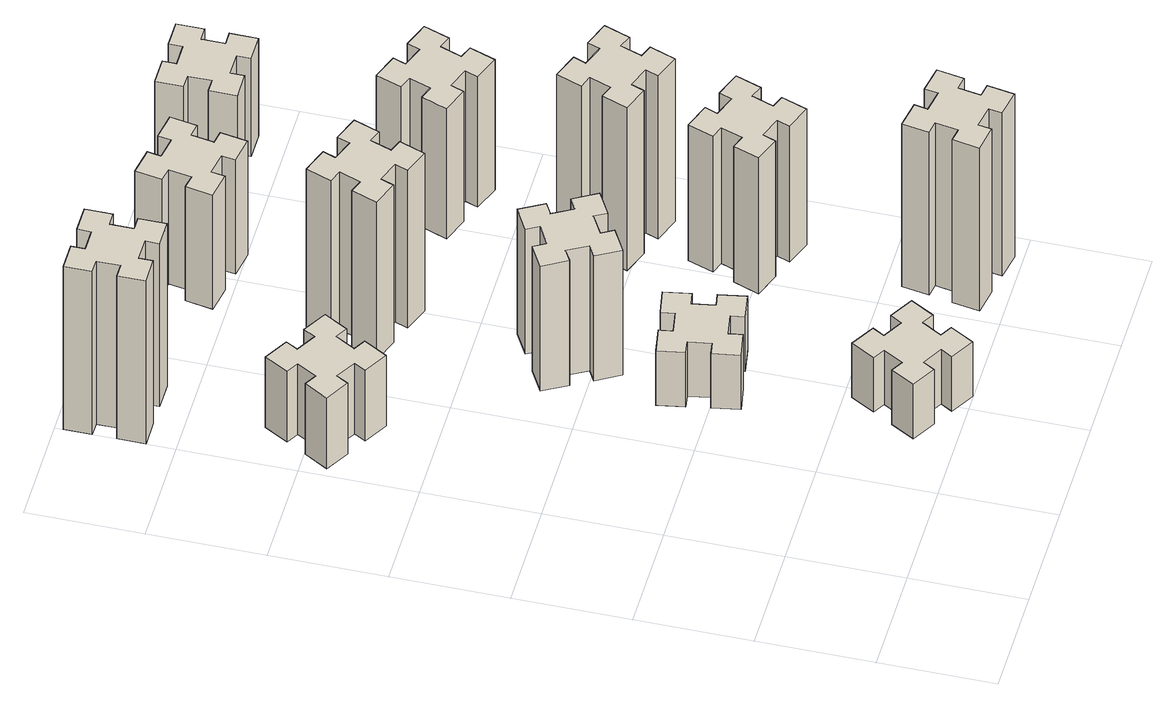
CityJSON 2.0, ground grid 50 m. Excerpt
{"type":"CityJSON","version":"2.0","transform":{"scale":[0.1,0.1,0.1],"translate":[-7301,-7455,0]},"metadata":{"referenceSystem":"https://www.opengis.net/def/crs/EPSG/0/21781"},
"CityObjects":{
"building1":{"type":"Building","attributes":{"class":"1000","function":"1000","usage":"1000","yearOfConstruction":2016,"roofType":"1000","measuredHeight":39,"storeysAboveGround":30,"storeysBelowGround":0},"geometry":[{"type":"Solid","lod":"1","boundaries":[[[[0,1,2,3,4,5,6,7,8,9,10,11,12,13,14,15,16,17,18,19]],[[17,16,20,21]],[[16,15,22,20]],[[15,14,23,22]],[[14,13,24,23]],[[13,12,25,24]],[[12,11,26,25]],[[11,10,27,26]],[[10,9,28,27]],[[9,8,29,28]],[[8,7,30,29]],[[7,6,31,30]],[[6,5,32,31]],[[5,4,33,32]],[[4,3,34,33]],[[3,2,35,34]],[[2,1,36,35]],[[1,0,37,36]],[[0,19,38,37]],[[19,18,39,38]],[[18,17,21,39]],[[24,25,26,27,28,29,30,31,32,33,34,35,36,37,38,39,21,20,22,23]]]]}]},
"building2":{"type":"Building","attributes":{"class":"1000","function":"1000","usage":"1000","yearOfConstruction":2016,"roofType":"1000","measuredHeight":30,"storeysAboveGround":30,"storeysBelowGround":0},"geometry":[{"type":"Solid","lod":"1","boundaries":[[[[40,41,42,43,44,45,46,47,48,49,50,51,52,53,54,55,56,57,58,59]],[[57,56,60,61]],[[56,55,62,60]],[[55,54,63,62]],[[54,53,64,63]],[[53,52,65,64]],[[52,51,66,65]],[[51,50,67,66]],[[50,49,68,67]],[[49,48,69,68]],[[48,47,70,69]],[[47,46,71,70]],[[46,45,72,71]],[[45,44,73,72]],[[44,43,74,73]],[[43,42,75,74]],[[42,41,76,75]],[[41,40,77,76]],[[40,59,78,77]],[[59,58,79,78]],[[58,57,61,79]],[[64,65,66,67,68,69,70,71,72,73,74,75,76,77,78,79,61,60,62,63]]]]}]},
"building3":{"type":"Building","attributes":{"class":"1000","function":"1000","usage":"1000","yearOfConstruction":2016,"roofType":"1000","measuredHeight":90,"storeysAboveGround":30,"storeysBelowGround":0},"geometry":[{"type":"Solid","lod":"1","boundaries":[[[[80,81,82,83,84,85,86,87,88,89,90,91,92,93,94,95,96,97,98,99]],[[97,96,100,101]],[[96,95,102,100]],[[95,94,103,102]],[[94,93,104,103]],[[93,92,105,104]],[[92,91,106,105]],[[91,90,107,106]],[[90,89,108,107]],[[89,88,109,108]],[[88,87,110,109]],[[87,86,111,110]],[[86,85,112,111]],[[85,84,113,112]],[[84,83,114,113]],[[83,82,115,114]],[[82,81,116,115]],[[81,80,117,116]],[[80,99,118,117]],[[99,98,119,118]],[[98,97,101,119]],[[104,105,106,107,108,109,110,111,112,113,114,115,116,117,118,119,101,100,102,103]]]]}]},
"building4":{"type":"Building","attributes":{"class":"1000","function":"1000","usage":"1000","yearOfConstruction":2016,"roofType":"1000","measuredHeight":30,"storeysAboveGround":30,"storeysBelowGround":0},"geometry":[{"type":"Solid","lod":"1","boundaries":[[[[120,121,122,123,124,125,126,127,128,129,130,131,132,133,134,135,136,137,138,139]],[[137,136,140,141]],[[136,135,142,140]],[[135,134,143,142]],[[134,133,144,143]],[[133,132,145,144]],[[132,131,146,145]],[[131,130,147,146]],[[130,129,148,147]],[[129,128,149,148]],[[128,127,150,149]],[[127,126,151,150]],[[126,125,152,151]],[[125,124,153,152]],[[124,123,154,153]],[[123,122,155,154]],[[122,121,156,155]],[[121,120,157,156]],[[120,139,158,157]],[[139,138,159,158]],[[138,137,141,159]],[[144,145,146,147,148,149,150,151,152,153,154,155,156,157,158,159,141,140,142,143]]]]}]},
"building5":{"type":"Building","attributes":{"class":"1000","function":"1000","usage":"1000","yearOfConstruction":2016,"roofType":"1000","measuredHeight":69,"storeysAboveGround":30,"storeysBelowGround":0},"geometry":[{"type":"Solid","lod":"1","boundaries":[[[[160,161,162,163,164,165,166,167,168,169,170,171,172,173,174,175,176,177,178,179]],[[177,176,180,181]],[[176,175,182,180]],[[175,174,183,182]],[[174,173,184,183]],[[173,172,185,184]],[[172,171,186,185]],[[171,170,187,186]],[[170,169,188,187]],[[169,168,189,188]],[[168,167,190,189]],[[167,166,191,190]],[[166,165,192,191]],[[165,164,193,192]],[[164,163,194,193]],[[163,162,195,194]],[[162,161,196,195]],[[161,160,197,196]],[[160,179,198,197]],[[179,178,199,198]],[[178,177,181,199]],[[184,185,186,187,188,189,190,191,192,193,194,195,196,197,198,199,181,180,182,183]]]]}]},
"building6":{"type":"Building","attributes":{"class":"1000","function":"1000","usage":"1000","yearOfConstruction":2016,"roofType":"1000","measuredHeight":87,"storeysAboveGround":30,"storeysBelowGround":0},"geometry":[{"type":"Solid","lod":"1","boundaries":[[[[200,201,202,203,204,205,206,207,208,209,210,211,212,213,214,215,216,217,218,219]],[[217,216,220,221]],[[216,215,222,220]],[[215,214,223,222]],[[214,213,224,223]],[[213,212,225,224]],[[212,211,226,225]],[[211,210,227,226]],[[210,209,228,227]],[[209,208,229,228]],[[208,207,230,229]],[[207,206,231,230]],[[206,205,232,231]],[[205,204,233,232]],[[204,203,234,233]],[[203,202,235,234]],[[202,201,236,235]],[[201,200,237,236]],[[200,219,238,237]],[[219,218,239,238]],[[218,217,221,239]],[[224,225,226,227,228,229,230,231,232,233,234,235,236,237,238,239,221,220,222,223]]]]}]},
"building7":{"type":"Building","attributes":{"class":"1000","function":"1000","usage":"1000","yearOfConstruction":2016,"roofType":"1000","measuredHeight":90,"storeysAboveGround":30,"storeysBelowGround":0},"geometry":[{"type":"Solid","lod":"1","boundaries":[[[[240,241,242,243,244,245,246,247,248,249,250,251,252,253,254,255,256,257,258,259]],[[257,256,260,261]],[[256,255,262,260]],[[255,254,263,262]],[[254,253,264,263]],[[253,252,265,264]],[[252,251,266,265]],[[251,250,267,266]],[[250,249,268,267]],[[249,248,269,268]],[[248,247,270,269]],[[247,246,271,270]],[[246,245,272,271]],[[245,244,273,272]],[[244,243,274,273]],[[243,242,275,274]],[[242,241,276,275]],[[241,240,277,276]],[[240,259,278,277]],[[259,258,279,278]],[[258,257,261,279]],[[264,265,266,267,268,269,270,271,272,273,274,275,276,277,278,279,261,260,262,263]]]]}]},
"building8":{"type":"Building","attributes":{"class":"1000","function":"1000","usage":"1000","yearOfConstruction":2016,"roofType":"1000","measuredHeight":63,"storeysAboveGround":30,"storeysBelowGround":0},"geometry":[{"type":"Solid","lod":"1","boundaries":[[[[280,281,282,283,284,285,286,287,288,289,290,291,292,293,294,295,296,297,298,299]],[[297,296,300,301]],[[296,295,302,300]],[[295,294,303,302]],[[294,293,304,303]],[[293,292,305,304]],[[292,291,306,305]],[[291,290,307,306]],[[290,289,308,307]],[[289,288,309,308]],[[288,287,310,309]],[[287,286,311,310]],[[286,285,312,311]],[[285,284,313,312]],[[284,283,314,313]],[[283,282,315,314]],[[282,281,316,315]],[[281,280,317,316]],[[280,299,318,317]],[[299,298,319,318]],[[298,297,301,319]],[[304,305,306,307,308,309,310,311,312,313,314,315,316,317,318,319,301,300,302,303]]]]}]},
"building9":{"type":"Building","attributes":{"class":"1000","function":"1000","usage":"1000","yearOfConstruction":2016,"roofType":"1000","measuredHeight":75,"storeysAboveGround":30,"storeysBelowGround":0},"geometry":[{"type":"Solid","lod":"1","boundaries":[[[[320,321,322,323,324,325,326,327,328,329,330,331,332,333,334,335,336,337,338,339]],[[337,336,340,341]],[[336,335,342,340]],[[335,334,343,342]],[[334,333,344,343]],[[333,332,345,344]],[[332,331,346,345]],[[331,330,347,346]],[[330,329,348,347]],[[329,328,349,348]],[[328,327,350,349]],[[327,326,351,350]],[[326,325,352,351]],[[325,324,353,352]],[[324,323,354,353]],[[323,322,355,354]],[[322,321,356,355]],[[321,320,357,356]],[[320,339,358,357]],[[339,338,359,358]],[[338,337,341,359]],[[344,345,346,347,348,349,350,351,352,353,354,355,356,357,358,359,341,340,342,343]]]]}]},
"building10":{"type":"Building","attributes":{"class":"1000","function":"1000","usage":"1000","yearOfConstruction":2016,"roofType":"1000","measuredHeight":90,"storeysAboveGround":30,"storeysBelowGround":0},"geometry":[{"type":"Solid","lod":"1","boundaries":[[[[360,361,362,363,364,365,366,367,368,369,370,371,372,373,374,375,376,377,378,379]],[[377,376,380,381]],[[376,375,382,380]],[[375,374,383,382]],[[374,373,384,383]],[[373,372,385,384]],[[372,371,386,385]],[[371,370,387,386]],[[370,369,388,387]],[[369,368,389,388]],[[368,367,390,389]],[[367,366,391,390]],[[366,365,392,391]],[[365,364,393,392]],[[364,363,394,393]],[[363,362,395,394]],[[362,361,396,395]],[[361,360,397,396]],[[360,379,398,397]],[[379,378,399,398]],[[378,377,381,399]],[[384,385,386,387,388,389,390,391,392,393,394,395,396,397,398,399,381,380,382,383]]]]}]},
"building11":{"type":"Building","attributes":{"class":"1000","function":"1000","usage":"1000","yearOfConstruction":2016,"roofType":"1000","measuredHeight":72,"storeysAboveGround":30,"storeysBelowGround":0},"geometry":[{"type":"Solid","lod":"1","boundaries":[[[[400,401,402,403,404,405,406,407,408,409,410,411,412,413,414,415,416,417,418,419]],[[417,416,420,421]],[[416,415,422,420]],[[415,414,423,422]],[[414,413,424,423]],[[413,412,425,424]],[[412,411,426,425]],[[411,410,427,426]],[[410,409,428,427]],[[409,408,429,428]],[[408,407,430,429]],[[407,406,431,430]],[[406,405,432,431]],[[405,404,433,432]],[[404,403,434,433]],[[403,402,435,434]],[[402,401,436,435]],[[401,400,437,436]],[[400,419,438,437]],[[419,418,439,438]],[[418,417,421,439]],[[424,425,426,427,428,429,430,431,432,433,434,435,436,437,438,439,421,420,422,423]]]]}]},
"building12":{"type":"Building","attributes":{"class":"1000","function":"1000","usage":"1000","yearOfConstruction":2016,"roofType":"1000","measuredHeight":54,"storeysAboveGround":30,"storeysBelowGround":0},"geometry":[{"type":"Solid","lod":"1","boundaries":[[[[440,441,442,443,444,445,446,447,448,449,450,451,452,453,454,455,456,457,458,459]],[[457,456,460,461]],[[456,455,462,460]],[[455,454,463,462]],[[454,453,464,463]],[[453,452,465,464]],[[452,451,466,465]],[[451,450,467,466]],[[450,449,468,467]],[[449,448,469,468]],[[448,447,470,469]],[[447,446,471,470]],[[446,445,472,471]],[[445,444,473,472]],[[444,443,474,473]],[[443,442,475,474]],[[442,441,476,475]],[[441,440,477,476]],[[440,459,478,477]],[[459,458,479,478]],[[458,457,461,479]],[[464,465,466,467,468,469,470,471,472,473,474,475,476,477,478,479,461,460,462,463]]]]}]}
},
"vertices":[
[346,2357,0],[396,2444,0],[448,2414,0],[508,2518,0],[404,2578,0],[374,2526,0],[287,2576,0],[317,2628,0],[213,2688,0],[153,2584,0],[205,2554,0],[155,2467,0],[103,2497,0],[43,2393,0],[147,2333,0],[177,2385,0],[264,2335,0],[234,2283,0],[338,2223,0],[398,2327,0],[264,2335,390],[234,2283,390],[177,2385,390],[147,2333,390],[43,2393,390],[103,2497,390],[155,2467,390],[205,2554,390],[153,2584,390],[213,2688,390],[317,2628,390],[287,2576,390],[374,2526,390],[404,2578,390],[508,2518,390],[448,2414,390],[396,2444,390],[346,2357,390],[398,2327,390],[338,2223,390],
[1086,137,0],[1136,224,0],[1188,194,0],[1248,298,0],[1144,358,0],[1114,306,0],[1027,356,0],[1057,408,0],[953,468,0],[893,364,0],[945,334,0],[895,247,0],[843,277,0],[783,173,0],[887,113,0],[917,165,0],[1004,115,0],[974,63,0],[1078,3,0],[1138,107,0],[1004,115,300],[974,63,300],[917,165,300],[887,113,300],[783,173,300],[843,277,300],[895,247,300],[945,334,300],[893,364,300],[953,468,300],[1057,408,300],[1027,356,300],[1114,306,300],[1144,358,300],[1248,298,300],[1188,194,300],[1136,224,300],[1086,137,300],[1138,107,300],[1078,3,300],
[285,3245,0],[285,3345,0],[345,3345,0],[345,3465,0],[225,3465,0],[225,3405,0],[125,3405,0],[125,3465,0],[5,3465,0],[5,3345,0],[65,3345,0],[65,3245,0],[5,3245,0],[5,3125,0],[125,3125,0],[125,3185,0],[225,3185,0],[225,3125,0],[345,3125,0],[345,3245,0],[225,3185,900],[225,3125,900],[125,3185,900],[125,3125,900],[5,3125,900],[5,3245,900],[65,3245,900],[65,3345,900],[5,3345,900],[5,3465,900],[125,3465,900],[125,3405,900],[225,3405,900],[225,3465,900],[345,3465,900],[345,3345,900],[285,3345,900],[285,3245,900],[345,3245,900],[345,3125,900],
[798,1105,0],[816,1007,0],[757,997,0],[777,878,0],[896,899,0],[885,958,0],[984,976,0],[994,917,0],[1112,937,0],[1091,1056,0],[1032,1045,0],[1015,1144,0],[1074,1154,0],[1053,1272,0],[935,1251,0],[945,1192,0],[847,1175,0],[837,1234,0],[718,1213,0],[739,1095,0],[847,1175,300],[837,1234,300],[945,1192,300],[935,1251,300],[1053,1272,300],[1074,1154,300],[1015,1144,300],[1032,1045,300],[1091,1056,300],[1112,937,300],[994,917,300],[984,976,300],[885,958,300],[896,899,300],[777,878,300],[757,997,300],[816,1007,300],[798,1105,300],[739,1095,300],[718,1213,300],
[795,1604,0],[845,1517,0],[793,1487,0],[853,1383,0],[957,1443,0],[927,1495,0],[1014,1545,0],[1044,1493,0],[1148,1553,0],[1088,1657,0],[1036,1627,0],[986,1714,0],[1038,1744,0],[978,1848,0],[874,1788,0],[904,1736,0],[817,1686,0],[787,1738,0],[683,1678,0],[743,1574,0],[817,1686,690],[787,1738,690],[904,1736,690],[874,1788,690],[978,1848,690],[1038,1744,690],[986,1714,690],[1036,1627,690],[1088,1657,690],[1148,1553,690],[1044,1493,690],[1014,1545,690],[927,1495,690],[957,1443,690],[853,1383,690],[793,1487,690],[845,1517,690],[795,1604,690],[743,1574,690],[683,1678,690],
[1002,2371,0],[1036,2465,0],[1092,2444,0],[1133,2557,0],[1020,2598,0],[1000,2542,0],[906,2576,0],[927,2632,0],[814,2673,0],[773,2560,0],[829,2540,0],[795,2446,0],[739,2467,0],[697,2354,0],[810,2313,0],[831,2369,0],[925,2335,0],[904,2279,0],[1017,2237,0],[1058,2350,0],[925,2335,870],[904,2279,870],[831,2369,870],[810,2313,870],[697,2354,870],[739,2467,870],[795,2446,870],[829,2540,870],[773,2560,870],[814,2673,870],[927,2632,870],[906,2576,870],[1000,2542,870],[1020,2598,870],[1133,2557,870],[1092,2444,870],[1036,2465,870],[1002,2371,870],[1058,2350,870],[1017,2237,870],
[1824,335,0],[1725,352,0],[1736,411,0],[1617,432,0],[1597,314,0],[1656,304,0],[1638,205,0],[1579,216,0],[1558,97,0],[1677,77,0],[1687,136,0],[1785,118,0],[1775,59,0],[1893,38,0],[1914,157,0],[1855,167,0],[1872,265,0],[1931,255,0],[1952,373,0],[1834,394,0],[1872,265,900],[1931,255,900],[1855,167,900],[1914,157,900],[1893,38,900],[1775,59,900],[1785,118,900],[1687,136,900],[1677,77,900],[1558,97,900],[1579,216,900],[1638,205,900],[1656,304,900],[1597,314,900],[1617,432,900],[1736,411,900],[1725,352,900],[1824,335,900],[1834,394,900],[1952,373,900],
[916,3264,0],[898,3165,0],[839,3176,0],[818,3057,0],[937,3037,0],[947,3096,0],[1045,3078,0],[1035,3019,0],[1153,2998,0],[1174,3117,0],[1115,3127,0],[1132,3225,0],[1191,3215,0],[1212,3333,0],[1094,3354,0],[1084,3295,0],[985,3312,0],[996,3371,0],[877,3392,0],[857,3274,0],[985,3312,630],[996,3371,630],[1084,3295,630],[1094,3354,630],[1212,3333,630],[1191,3215,630],[1132,3225,630],[1115,3127,630],[1174,3117,630],[1153,2998,630],[1035,3019,630],[1045,3078,630],[947,3096,630],[937,3037,630],[818,3057,630],[839,3176,630],[898,3165,630],[916,3264,630],[857,3274,630],[877,3392,630],
[1571,989,0],[1665,955,0],[1644,899,0],[1757,857,0],[1798,970,0],[1742,991,0],[1776,1085,0],[1832,1064,0],[1873,1177,0],[1760,1218,0],[1740,1162,0],[1646,1196,0],[1667,1252,0],[1554,1293,0],[1513,1180,0],[1569,1160,0],[1535,1066,0],[1479,1087,0],[1437,974,0],[1550,933,0],[1535,1066,750],[1479,1087,750],[1569,1160,750],[1513,1180,750],[1554,1293,750],[1667,1252,750],[1646,1196,750],[1740,1162,750],[1760,1218,750],[1873,1177,750],[1832,1064,750],[1776,1085,750],[1742,991,750],[1798,970,750],[1757,857,750],[1644,899,750],[1665,955,750],[1571,989,750],[1550,933,750],[1437,974,750],
[1740,1702,0],[1646,1736,0],[1667,1792,0],[1554,1833,0],[1513,1720,0],[1569,1700,0],[1535,1606,0],[1479,1627,0],[1437,1514,0],[1550,1473,0],[1571,1529,0],[1665,1495,0],[1644,1439,0],[1757,1397,0],[1798,1510,0],[1742,1531,0],[1776,1625,0],[1832,1604,0],[1873,1717,0],[1760,1758,0],[1776,1625,900],[1832,1604,900],[1742,1531,900],[1798,1510,900],[1757,1397,900],[1644,1439,900],[1665,1495,900],[1571,1529,900],[1550,1473,900],[1437,1514,900],[1479,1627,900],[1535,1606,900],[1569,1700,900],[1513,1720,900],[1554,1833,900],[1667,1792,900],[1646,1736,900],[1740,1702,900],[1760,1758,900],[1873,1717,900],
[1740,2442,0],[1646,2476,0],[1667,2532,0],[1554,2573,0],[1513,2460,0],[1569,2440,0],[1535,2346,0],[1479,2367,0],[1437,2254,0],[1550,2213,0],[1571,2269,0],[1665,2235,0],[1644,2179,0],[1757,2137,0],[1798,2250,0],[1742,2271,0],[1776,2365,0],[1832,2344,0],[1873,2457,0],[1760,2498,0],[1776,2365,720],[1832,2344,720],[1742,2271,720],[1798,2250,720],[1757,2137,720],[1644,2179,720],[1665,2235,720],[1571,2269,720],[1550,2213,720],[1437,2254,720],[1479,2367,720],[1535,2346,720],[1569,2440,720],[1513,2460,720],[1554,2573,720],[1667,2532,720],[1646,2476,720],[1740,2442,720],[1760,2498,720],[1873,2457,720],
[1605,3185,0],[1705,3185,0],[1705,3125,0],[1825,3125,0],[1825,3245,0],[1765,3245,0],[1765,3345,0],[1825,3345,0],[1825,3465,0],[1705,3465,0],[1705,3405,0],[1605,3405,0],[1605,3465,0],[1485,3465,0],[1485,3345,0],[1545,3345,0],[1545,3245,0],[1485,3245,0],[1485,3125,0],[1605,3125,0],[1545,3245,540],[1485,3245,540],[1545,3345,540],[1485,3345,540],[1485,3465,540],[1605,3465,540],[1605,3405,540],[1705,3405,540],[1705,3465,540],[1825,3465,540],[1825,3345,540],[1765,3345,540],[1765,3245,540],[1825,3245,540],[1825,3125,540],[1705,3125,540],[1705,3185,540],[1605,3185,540],[1605,3125,540],[1485,3125,540]
]}
